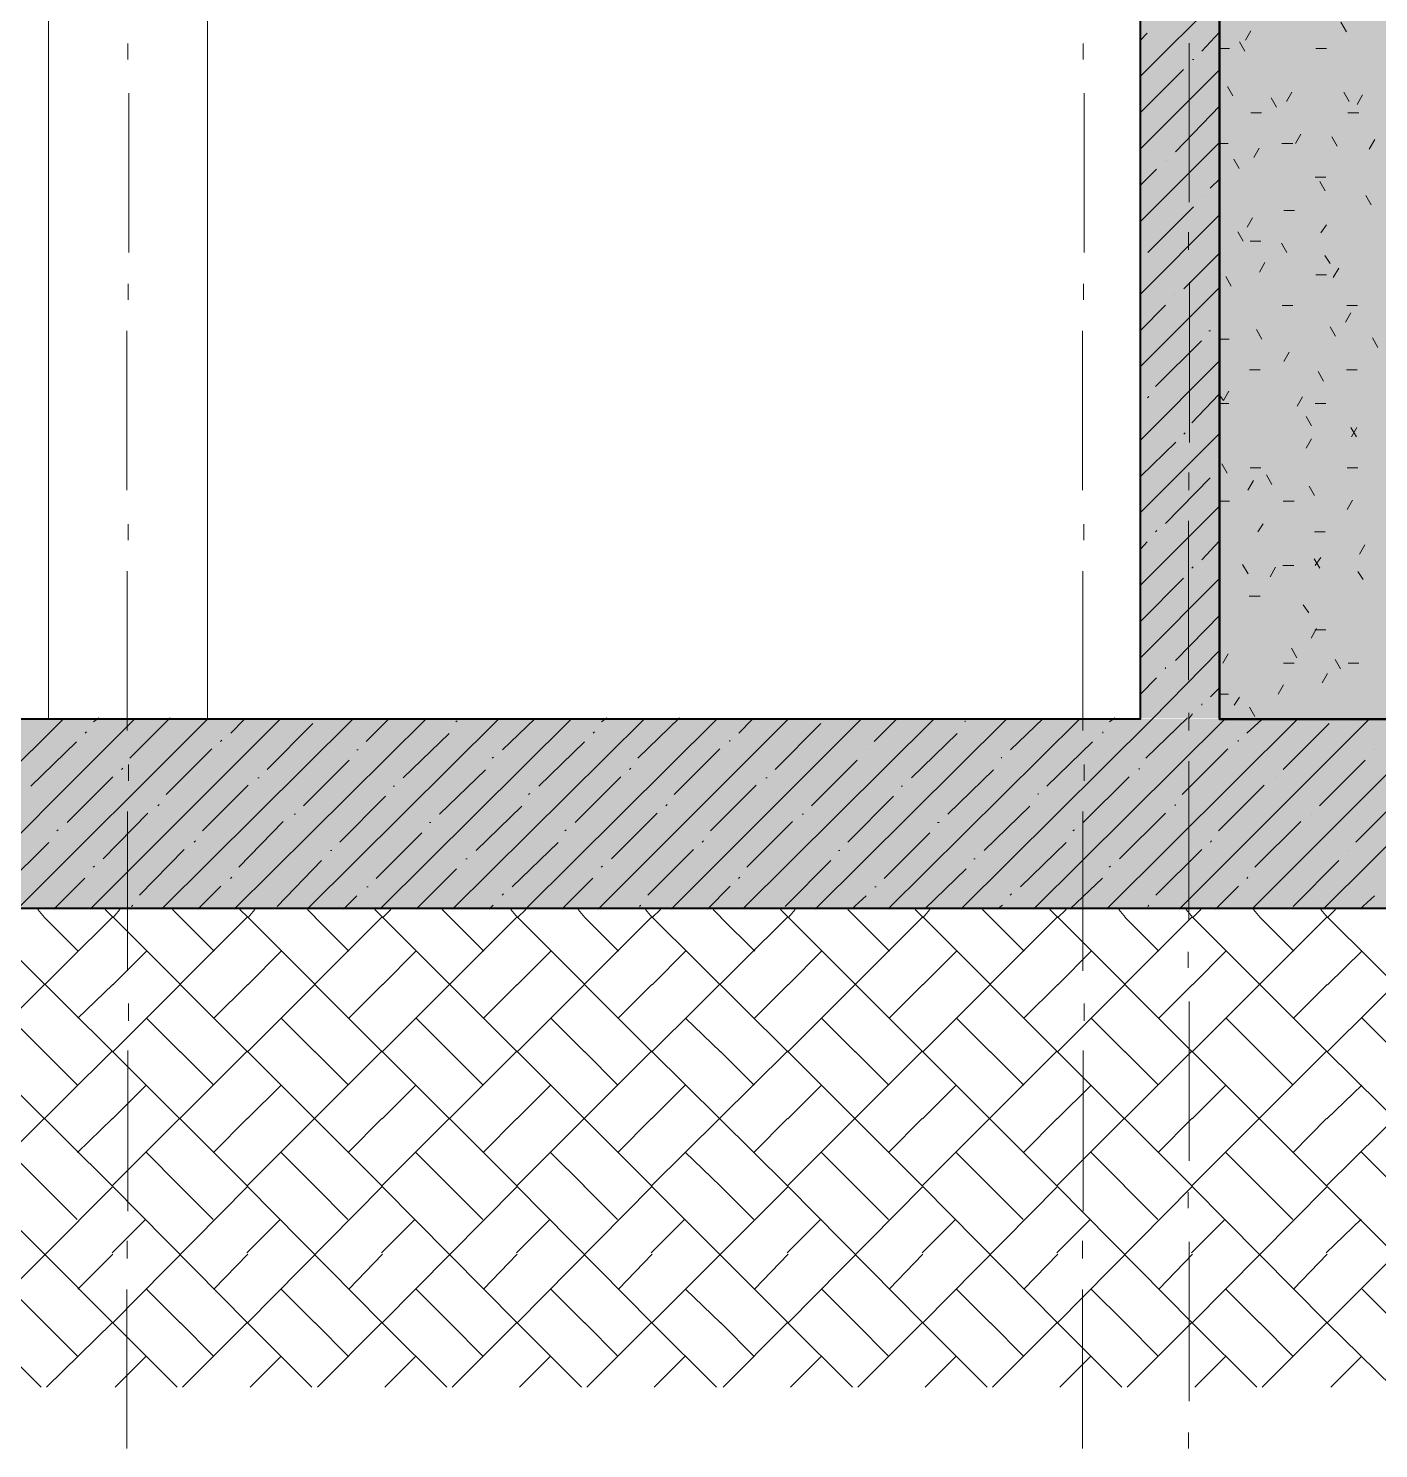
# Model space of a CAD drawing. Header units: millimetres. Extents: x -135211 to 49383, y -8033 to 228499.
# Drawn here: x -83457 to -79216, y 1049 to 5508 of the extents above; entities that cross this region are included whole.
import ezdxf

# ---------------------------------------------------------------- set-up
doc = ezdxf.new("R2010")
doc.units = ezdxf.units.MM
doc.layers.add('PDF _Геометрия', color=7, linetype='Continuous', true_color=0x1d1d1d)
doc.layers.add('PDF _Сплошная заливка', color=7, linetype='Continuous', true_color=0xffffff)

msp = doc.modelspace()

# ---------------------------------------------------------------- hatches: boundary and pattern name
at = {"layer": 'PDF _Сплошная заливка', "transparency": 33554559}
msp.add_hatch(color=256, dxfattribs=at).paths.add_polyline_path([(-79718.6, 6149.5), (-79718.6, 6472.2), (-79965.6, 6472.2), (-79965.6, 3343), (-79718.6, 3343), (-79718.6, 5772.8), (-79807.5, 5772.8), (-79807.5, 6149.5)])
h = msp.add_hatch(color=256, dxfattribs=at)
h.paths.add_polyline_path([(-50950.6, 2746.2), (-50950.6, 3341.5), (-104045.4, 3341.5), (-104045.4, 2746.2)])
h.paths.add_polyline_path([(-26352.2, 3341.5), (-26352.2, 2746.2), (646.3, 2746.2), (646.3, 3341.5), (-4602.7, 3341.5), (-4602.7, 3279.5), (-4848.3, 3279.5), (-4848.3, 3341.5)])
h.paths.add_polyline_path([(-26398.8, 2746.2), (-26398.8, 3341.5), (-50899.8, 3341.5), (-50899.8, 2746.2)])

# ---------------------------------------------------------------- linework, layer by layer
at = {"layer": 'PDF _Геометрия', "color": 7, "lineweight": 9}
for points in [[(-82895.3, 6472.2), (-82895.3, 3339.5), (-83394.5, 3339.5), (-83394.5, 9376)], [(-87593.9, 6713.5), (-87593.9, 3339.5), (-83394.5, 3339.5), (-83394.5, 6472.2)], [(-82895.3, 5739.6), (-82895.3, 3339.5), (-79965.6, 3339.5)], [(-83145.1, 5410.1), (-83145.1, 5460.8)], [(-80144.1, 5410.1), (-80144.1, 5460.8)], [(-79811.5, 4962.7), (-79811.5, 5462.1)], [(-83142.3, 4804.7), (-83142.3, 5304.4)], [(-80140.9, 4804.7), (-80140.9, 5304.4)], [(-79813.9, 4813.5), (-79813.9, 4868.6)], [(-83144.4, 4655.6), (-83144.4, 4706.4)], [(-80143.3, 4655.6), (-80143.3, 4706.4)], [(-79810.7, 4208.1), (-79810.7, 4711.9)], [(-83147.9, 4058.9), (-83147.9, 4558.5)], [(-80146.5, 4058.9), (-80146.5, 4558.5)], [(-79813, 4058.9), (-79813, 4114.1)], [(-83143.9, 3901), (-83143.9, 3951.9)], [(-80142.5, 3901), (-80142.5, 3951.9)], [(-79813.2, 3462.3), (-79813.2, 3962)], [(-83146.9, 3304.4), (-83146.9, 3803.8)], [(-80145.6, 3304.4), (-80145.6, 3803.8)], [(-79812.2, 3304.4), (-79812.2, 3359.3)], [(251.1, 3341.6), (640.3, 3341.6), (640.3, 2744.7), (-104032.8, 2744.7)], [(-83143.3, 3146.4), (-83143.3, 3197.4)], [(-80141.8, 3146.4), (-80141.8, 3197.4)], [(-79812.6, 2707.7), (-79812.6, 3207.2)], [(-83146.3, 2549.8), (-83146.3, 3049.5)], [(-80145, 2549.8), (-80145, 3049.5)], [(-79815, 2558.6), (-79815, 2609.5)], [(-79811.6, 1953.2), (-79811.6, 2452.8)], [(-83142.7, 2391.9), (-83142.7, 2447)], [(-80140.8, 2391.9), (-80140.8, 2447)], [(-83145.4, 1795.2), (-83145.4, 2299.1)], [(-80144.3, 1795.2), (-80144.3, 2299.1)], [(-79814.4, 1804), (-79814.4, 1855)], [(-83147.6, 1646.1), (-83147.6, 1701.3)], [(-80146.4, 1646.1), (-80146.4, 1701.3)], [(-79811.3, 1198.6), (-79811.3, 1698.3)], [(-83147.9, 1049.4), (-83147.9, 1548.7)], [(-80146.6, 1049.4), (-80146.6, 1548.7)], [(-79813.5, 1049.4), (-79813.5, 1100.1)]]:
    msp.add_lwpolyline(points, dxfattribs=at)
at = {"layer": 'PDF _Геометрия', "color": 7, "lineweight": 40}
for points in [[(-104046.1, 2746.4), (-50951, 2746.4), (-50951, 3343.3), (-50951, 6475.7), (-50951, 6716.9), (-66371.9, 6716.9)], [(-79965.6, 6472.2), (-79965.6, 3339.5), (-103295.3, 3339.5), (-103295.3, 6472.2)], [(-77645.7, 6472.2), (-77645.7, 3339.5), (-79716.2, 3339.5), (-79716.2, 5769.5), (-79716.2, 3339.5), (-78094.5, 3339.5), (-78094.5, 5769.5)]]:
    msp.add_lwpolyline(points, dxfattribs=at)
at = {"layer": 'PDF _Геометрия', "lineweight": 9}
for points in [[(-79964.9, 5357.5), (-79715, 5607.3)], [(-79964.6, 5471.5), (-79943.4, 5492.8)], [(-79772.2, 5436.5), (-79717.1, 5495.8)], [(-79801.2, 5410.1), (-79796.9, 5410.1)], [(-79965, 5243.4), (-79829.4, 5379)], [(-79964.9, 5129.4), (-79715.2, 5379.1)], [(-79854.8, 5120.6), (-79715.1, 5264.6)], [(-79965.3, 4901.2), (-79715.6, 5150.9)], [(-79883.7, 5094.3), (-79883.7, 5094.3)], [(-79965.2, 5015.3), (-79914.6, 5066.3)], [(-79745, 5006.5), (-79715.4, 5036.2)], [(-79769.7, 4980.2), (-79769.7, 4980.2)], [(-79965.8, 4673.1), (-79716.2, 4922.7)], [(-79941.6, 4804.7), (-79797.8, 4948.5)], [(-79827.8, 4690.7), (-79713.6, 4804.9)], [(-79966.1, 4445), (-79716.6, 4694.5)], [(-79965.8, 4559), (-79885.6, 4639.3)], [(-79859, 4673.1), (-79859, 4673.1)], [(-79749.2, 4559), (-79744.8, 4559)], [(-79713.6, 4576.6), (-79713.6, 4581)], [(-79917, 4383.6), (-79773.2, 4527.4)], [(-79963.6, 4216.9), (-79713.7, 4466.8)], [(-79942.3, 4348.5), (-79938.4, 4352.9)], [(-79802.6, 4269.5), (-79718.1, 4358.5)], [(-79963.9, 3988.7), (-79714, 4238.6)], [(-79828.5, 4234.4), (-79824.1, 4238.8)], [(-79963.4, 4102.8), (-79853.4, 4208.7)], [(-79717.6, 4129.1), (-79717.6, 4129.1)], [(-79885.7, 3953.6), (-79745.9, 4097.4)], [(-79964.3, 3760.6), (-79714.1, 4010.3)], [(-79917.6, 3927.3), (-79913.2, 3931.7)], [(-79963.7, 3874.7), (-79942.9, 3895.9)], [(-79771.2, 3839.6), (-79716.3, 3899)], [(-79803.6, 3813.3), (-79799.2, 3817.7)], [(-79964.5, 3532.5), (-79714.9, 3782.1)], [(-79964.3, 3646.5), (-79828.8, 3782)], [(-79854.4, 3523.7), (-79714.6, 3667.4)], [(-79927.6, 3339.5), (-79716.2, 3555.4)], [(-79886.2, 3497.4), (-79886.2, 3501.8)], [(-79964.5, 3418.4), (-79913.7, 3469.2)], [(-79744.2, 3409.7), (-79714.8, 3439.1)], [(-79813.4, 3339.5), (-79800.5, 3356.4)], [(-79772.1, 3383.3), (-79772.1, 3387.3)], [(-83949.3, 2742.8), (-83348.3, 3339.7)], [(-83720.8, 2742.8), (-83123.9, 3339.7)], [(-83492.3, 2742.8), (-82895.4, 3339.7)], [(-83279.2, 3295.6), (-83275.2, 3299.6)], [(-83263.8, 2742.8), (-82666.9, 3339.7)], [(-83253.3, 3330.7), (-83236.4, 3343.2)], [(-83139.2, 3216.6), (-83012.3, 3343.5)], [(-83039.3, 2742.8), (-82438, 3339.7)], [(-82822.1, 3295.6), (-82779.7, 3338)], [(-82810.8, 2742.8), (-82209.5, 3339.7)], [(-82707.8, 3181.5), (-82563.8, 3325.5)], [(-82581.9, 2742.8), (-81981, 3339.7)], [(-82397, 3269.3), (-82324.7, 3341.2)], [(-82353.4, 2742.8), (-81752.5, 3339.7)], [(-82124.9, 2742.8), (-81523.5, 3339.7)], [(-82114.6, 3330.7), (-82110.6, 3334.7)], [(-81968.6, 3242.9), (-81867.2, 3340.3)], [(-81896.4, 2742.8), (-81295.1, 3339.7)], [(-81683.3, 3295.6), (-81679.3, 3299.6)], [(-81667.5, 2742.8), (-81070.6, 3339.7)], [(-81657.8, 3330.7), (-81640.8, 3343.2)], [(-81543.4, 3216.6), (-81412, 3343.5)], [(-81439, 2742.8), (-80842.1, 3339.7)], [(-81226.2, 3295.6), (-81183.8, 3338)], [(-81214.5, 2742.8), (-80613.6, 3339.7)], [(-81112.1, 3181.5), (-80968.1, 3325.5)], [(-80986, 2742.8), (-80385.1, 3339.7)], [(-80801, 3269.3), (-80729.1, 3341.2)], [(-80757.6, 2742.8), (-80156.2, 3339.7)], [(-80529.1, 2742.8), (-79927.7, 3339.7)], [(-80514.6, 3330.7), (-80514.6, 3334.7)], [(-80372.9, 3242.9), (-80271, 3340.3)], [(-80300.1, 2742.8), (-79699.2, 3339.7)], [(-80083, 3295.6), (-80083, 3299.6)], [(-80071.6, 2742.8), (-79470.7, 3339.7)], [(-80061.8, 3330.7), (-80044.8, 3343.2)], [(-79947.6, 3216.6), (-79816.2, 3343.5)], [(-79843.1, 2742.8), (-79246.3, 3339.7)], [(-79630.3, 3295.6), (-79583.5, 3338)], [(-79614.6, 2742.8), (-79017.8, 3339.7)], [(-79515.9, 3181.5), (-79372, 3325.5)], [(-79390.2, 2742.8), (-78789.3, 3339.7)], [(-83450.3, 3128.9), (-83306.6, 3268.5)], [(-82853.9, 3269.3), (-82849.9, 3273.3)], [(-82279.9, 3155.2), (-82135.8, 3294.7)], [(-81854.3, 3128.9), (-81710.7, 3268.5)], [(-81253.8, 3269.3), (-81253.8, 3273.3)], [(-80683.6, 3155.2), (-80540, 3294.7)], [(-80258.8, 3128.9), (-80114.7, 3268.5)], [(-79657.8, 3269.3), (-79657.8, 3273.3)], [(-83025, 3102.6), (-82881.3, 3246.7)], [(-82593.8, 3067.5), (-82450.1, 3211.2)], [(-82426, 3242.9), (-82421.6, 3242.9)], [(-82000.5, 3216.6), (-81996.5, 3220.6)], [(-81429.4, 3102.6), (-81285.2, 3246.7)], [(-80997.9, 3067.5), (-80854.1, 3211.2)], [(-80825.9, 3242.9), (-80825.9, 3242.9)], [(-80400.7, 3216.6), (-80400.7, 3220.6)], [(-79833.3, 3102.6), (-79689.6, 3246.7)], [(-79401.9, 3067.5), (-79258.2, 3211.2)], [(-79229.7, 3242.9), (-79229.7, 3242.9)], [(-83165.2, 3181.5), (-83161.1, 3185.6)], [(-82165.7, 3041.1), (-82021.9, 3180.9)], [(-81569, 3181.5), (-81565, 3185.6)], [(-80569.6, 3041.1), (-80425.8, 3180.9)], [(-79968.9, 3181.5), (-79968.9, 3185.6)], [(-83336.1, 3014.8), (-83192.3, 3158.7)], [(-82911.1, 2988.5), (-82767.2, 3132.4)], [(-82736.9, 3155.2), (-82732.9, 3155.2)], [(-82311.6, 3128.9), (-82307.5, 3128.9)], [(-81740.4, 3014.8), (-81596.5, 3158.7)], [(-81315.2, 2988.5), (-81171.3, 3132.4)], [(-81141.1, 3155.2), (-81136.7, 3155.2)], [(-80715.6, 3128.9), (-80711.6, 3128.9)], [(-80144.6, 3014.8), (-80000.3, 3158.7)], [(-79719.4, 2988.5), (-79575.5, 3132.4)], [(-79540.8, 3155.2), (-79540.8, 3155.2)], [(-82479.7, 2953.4), (-82335.8, 3097.4)], [(-81886.4, 3102.6), (-81882.3, 3106.6)], [(-80883.5, 2953.4), (-80740, 3097.4)], [(-80286.2, 3102.6), (-80286.2, 3106.6)], [(-79287.8, 2953.4), (-79143.8, 3097.4)], [(-83222.4, 2900.8), (-83082.3, 3044.8)], [(-83051, 3067.5), (-83047, 3071.5)], [(-82623, 3041.1), (-82618.6, 3041.1)], [(-82051.4, 2927.1), (-81907.4, 3066.6)], [(-81626.4, 2900.8), (-81482.3, 3044.8)], [(-81455.1, 3067.5), (-81451, 3071.5)], [(-81027, 3041.1), (-81022.5, 3041.1)], [(-80455.5, 2927.1), (-80311.5, 3066.6)], [(-80030.3, 2900.8), (-79886.3, 3044.8)], [(-79855.1, 3067.5), (-79855.1, 3071.5)], [(-79426.4, 3041.1), (-79426.4, 3041.1)], [(-83368.4, 2988.5), (-83363.9, 2992.5)], [(-82796.7, 2874.4), (-82657.1, 3018.6)], [(-82197.5, 3014.8), (-82193.4, 3014.8)], [(-81772.5, 2988.5), (-81768, 2992.5)], [(-81201, 2874.4), (-81057.3, 3018.6)], [(-80601.7, 3014.8), (-80597.2, 3014.8)], [(-80176.6, 2988.5), (-80172.1, 2992.5)], [(-79605.3, 2874.4), (-79461.2, 3018.6)], [(-83533.1, 2813), (-83393.8, 2952.8)], [(-82936.8, 2953.4), (-82932.7, 2957.4)], [(-82365.5, 2839.3), (-82221.8, 2983.1)], [(-81937.5, 2813), (-81793.2, 2952.8)], [(-81341, 2953.4), (-81336.5, 2957.4)], [(-80769.5, 2839.3), (-80625.8, 2983.1)], [(-80341.3, 2813), (-80197.5, 2952.8)], [(-79744.8, 2953.4), (-79740.8, 2957.4)], [(-83108, 2786.7), (-82968.2, 2930.5)], [(-82508.6, 2927.1), (-82504.5, 2927.1)], [(-82083.3, 2900.8), (-82079.2, 2900.8)], [(-81512.2, 2786.7), (-81368.4, 2930.5)], [(-80912.7, 2927.1), (-80908.7, 2927.1)], [(-80487.7, 2900.8), (-80483.2, 2900.8)], [(-79916.4, 2786.7), (-79772.1, 2930.5)], [(-79312.3, 2927.1), (-79312.3, 2927.1)], [(-83254.2, 2874.4), (-83249.7, 2878.5)], [(-82676.6, 2751.6), (-82537.1, 2895.5)], [(-82239.2, 2742.8), (-82112.3, 2869.7)], [(-81658.1, 2874.4), (-81654, 2878.5)], [(-81080.9, 2751.6), (-80936.5, 2895.5)], [(-80643.3, 2742.8), (-80512, 2869.7)], [(-80062.4, 2874.4), (-80058.4, 2878.5)], [(-79484.8, 2751.6), (-79340.9, 2895.5)], [(-83378, 2742.8), (-83280.4, 2840)], [(-82925.1, 2742.8), (-82853.1, 2814.8)], [(-82822.8, 2839.3), (-82818.3, 2843.4)], [(-82394.5, 2813), (-82390.4, 2813)], [(-81782.2, 2742.8), (-81684.6, 2840)], [(-81324.7, 2742.8), (-81252.8, 2814.8)], [(-81226.8, 2839.3), (-81222.8, 2843.4)], [(-80798.8, 2813), (-80794.3, 2813)], [(-80185.9, 2742.8), (-80084.2, 2840)], [(-79728.9, 2742.8), (-79656.9, 2814.8)], [(-79630.8, 2839.3), (-79626.8, 2843.4)], [(-82467.7, 2742.8), (-82425.4, 2785.1)], [(-81969.4, 2786.7), (-81964.9, 2790.7)], [(-80871.8, 2742.8), (-80825.5, 2785.1)], [(-80373.6, 2786.7), (-80369.1, 2790.7)], [(-79275.9, 2742.8), (-79229.2, 2785.1)], [(-83133.9, 2751.6), (-83129.9, 2755.6)], [(-82010.7, 2742.8), (-81998.1, 2755.4)], [(-81537.8, 2751.6), (-81533.8, 2755.6)], [(-80414.8, 2742.8), (-80397.7, 2755.4)], [(-79941.7, 2751.6), (-79937.7, 2755.6)]]:
    msp.add_lwpolyline(points, dxfattribs=at)
at = {"layer": 'PDF _Геометрия', "color": 8, "lineweight": 9, "true_color": 0x808080}
for points in [[(-79617.3, 5501), (-79634.6, 5471.5)], [(-79317.8, 5497.9), (-79334.7, 5527.3)], [(-79714.3, 5445.2), (-79684.4, 5445.2)], [(-79636.5, 5436.5), (-79653.4, 5465.9)], [(-79413.6, 5445.2), (-79379.8, 5445.2)], [(-79674.2, 5296.1), (-79691.1, 5325.6)], [(-79488.5, 5308), (-79505.5, 5278.5)], [(-79308.7, 5278.5), (-79325.7, 5308)], [(-79536.9, 5261), (-79553.8, 5290.5)], [(-79267.3, 5299.3), (-79284.3, 5269.7)], [(-79617.9, 5243.4), (-79584, 5243.4)], [(-79312.9, 5243.4), (-79279, 5243.4)], [(-79460.9, 5176.5), (-79477.8, 5146.9)], [(-79718.8, 5146.9), (-79689.2, 5146.9)], [(-79591.7, 5132.6), (-79608.7, 5103)], [(-79520, 5146.9), (-79486.1, 5146.9)], [(-79346.3, 5138.1), (-79363.3, 5167.7)], [(-79228.7, 5159), (-79245.6, 5129.4)], [(-79654.5, 5067.9), (-79671.5, 5097.6)], [(-79415.5, 5041.6), (-79381.9, 5041.6)], [(-79384, 4997.8), (-79401, 5027.4)], [(-79240, 4953.9), (-79256.5, 4983.5)], [(-79612.4, 4913.4), (-79629.5, 4883.7)], [(-79514.6, 4936.3), (-79480.6, 4936.3)], [(-79642.3, 4839.8), (-79658.9, 4869.5)], [(-79380.4, 4891.5), (-79397.4, 4866.1)], [(-79620, 4839.8), (-79585.9, 4839.8)], [(-79504.9, 4804.7), (-79521.5, 4834.4)], [(-79574.1, 4773.1), (-79590.7, 4743.3)], [(-79368.2, 4769.6), (-79385.3, 4795)], [(-79713.2, 4734.1), (-79717.6, 4725.8)], [(-79679.9, 4699.4), (-79696.5, 4729.2)], [(-79413.9, 4734.5), (-79380.2, 4734.5)], [(-79341.6, 4755.5), (-79358.7, 4725.8)], [(-79519.4, 4638), (-79485.7, 4638)], [(-79316.1, 4638), (-79282.4, 4638)], [(-79303.2, 4615.2), (-79320.3, 4585.4)], [(-79583.3, 4532.7), (-79600, 4562.6)], [(-79351.7, 4541.5), (-79368.8, 4571.3)], [(-79715.4, 4532.7), (-79686, 4532.7)], [(-79218.6, 4506.4), (-79235.3, 4536.3)], [(-79496.9, 4492), (-79513.6, 4462.5)], [(-79622.2, 4436.2), (-79588.3, 4436.2)], [(-79389.3, 4401.1), (-79406.4, 4430.6)], [(-79317.2, 4436.2), (-79283.4, 4436.2)], [(-79716.8, 4330.9), (-79686.8, 4330.9)], [(-79687.2, 4369.2), (-79703.9, 4339.7), (-79716.7, 4356.4)], [(-79455, 4351.6), (-79472.1, 4322.2)], [(-79416.2, 4330.9), (-79382.3, 4330.9)], [(-79427, 4260.7), (-79443.7, 4290.2)], [(-79286.1, 4225.6), (-79303.3, 4255.2)], [(-79285.2, 4255.2), (-79302, 4225.6)], [(-79427.3, 4220.1), (-79444.1, 4190.5)], [(-79691.8, 4111.6), (-79708.5, 4141.1)], [(-79620.1, 4129.1), (-79586.6, 4129.1)], [(-79551.3, 4076.5), (-79568.1, 4106.1)], [(-79315.6, 4129.1), (-79281.6, 4129.1)], [(-79609.8, 4088.5), (-79627, 4058.9)], [(-79417.8, 4041.4), (-79435, 4071)], [(-79714.9, 4023.8), (-79685.3, 4023.8)], [(-79516, 4023.8), (-79482, 4023.8)], [(-79298.4, 4027.1), (-79315.2, 3997.5)], [(-79579.1, 3952.5), (-79595.9, 3927.3)], [(-79418, 3927.3), (-79384.4, 3927.3)], [(-79259.8, 3886.8), (-79276.6, 3857.1)], [(-79401.2, 3813.3), (-79418.5, 3843)], [(-79398.4, 3847.3), (-79415.3, 3822)], [(-79626.2, 3795.7), (-79643.5, 3825.4)], [(-79540.3, 3816.6), (-79557.2, 3786.9)], [(-79517.2, 3822), (-79483.1, 3822)], [(-79265.1, 3778.2), (-79281.9, 3803.4)], [(-79622.5, 3725.5), (-79588.3, 3725.5)], [(-79435.6, 3672.9), (-79452.9, 3698.2)], [(-79411.6, 3623.7), (-79428.5, 3593.9)], [(-79416.5, 3620.2), (-79382.7, 3620.2)], [(-79689, 3544.8), (-79705.9, 3514.9)], [(-79473.3, 3532.5), (-79490.2, 3562.3)], [(-79336, 3497.4), (-79352.9, 3527.2)], [(-79515.5, 3514.9), (-79481.2, 3514.9)], [(-79376.9, 3483.4), (-79393.8, 3453.5)], [(-79312.1, 3514.9), (-79278.3, 3514.9)], [(-79514.9, 3447.8), (-79531.8, 3418.4)], [(-79718.1, 3418.4), (-79688.2, 3418.4)], [(-79653.5, 3408.7), (-79670.4, 3383.3)], [(-79604.9, 3348.2), (-79621.8, 3377.7)]]:
    msp.add_lwpolyline(points, dxfattribs=at)
at = {"layer": 'PDF _Геометрия', "color": 28, "lineweight": 9, "true_color": 0x0e0e0e}
for points in [[(-83406.9, 2716.5), (-83428.1, 2741.7)], [(-83169.8, 2741.7), (-83191, 2716.5), (-83216.6, 2741.7)], [(-82979.5, 2716.5), (-83004.7, 2741.7)], [(-82746.4, 2741.7), (-82767.6, 2716.5), (-82793.2, 2741.7)], [(-82556.1, 2716.5), (-82581.3, 2741.7)], [(-82319, 2741.7), (-82344.1, 2716.5), (-82369.8, 2741.7)], [(-82132.7, 2716.5), (-82157.9, 2741.7)], [(-81895.5, 2741.7), (-81921.2, 2716.5), (-81942.3, 2741.7)], [(-81709.3, 2716.5), (-81730.4, 2741.7)], [(-81472.1, 2741.7), (-81497.8, 2716.5), (-81518.9, 2741.7)], [(-81281.8, 2716.5), (-81307, 2741.7)], [(-81048.7, 2741.7), (-81070.3, 2716.5), (-81095.5, 2741.7)], [(-80858.4, 2716.5), (-80884.1, 2741.7)], [(-80625.8, 2741.7), (-80646.9, 2716.5), (-80672.1, 2741.7)], [(-80435, 2716.5), (-80460.6, 2741.7)], [(-80197.9, 2741.7), (-80223.5, 2716.5), (-80248.7, 2741.7)], [(-80011.6, 2716.5), (-80032.7, 2741.7)], [(-79774.9, 2741.7), (-79800.1, 2716.5), (-79821.3, 2741.7)], [(-79588.6, 2716.5), (-79609.8, 2741.7)], [(-79351.5, 2741.7), (-79376.7, 2716.5), (-79397.9, 2741.7)], [(-75132.3, 2718.5), (-75560, 2295.3), (-75983.6, 2718.5), (-76406.7, 2295.3), (-76829.8, 2718.5), (-77253.4, 2295.3), (-77681, 2718.5), (-78104.2, 2295.3), (-78527.7, 2718.5), (-78950.8, 2295.3), (-79378.5, 2718.5), (-79801.6, 2295.3), (-80225.2, 2718.5), (-80648.3, 2295.3), (-81071.9, 2718.5), (-81499.1, 2295.3), (-81922.7, 2718.5), (-82345.8, 2295.3), (-82769.3, 2718.5), (-83192.5, 2295.3), (-83620.1, 2718.5)], [(-75132.3, 2295.3), (-75560, 2718.5), (-75983.6, 2295.3), (-76406.7, 2718.5), (-76829.8, 2295.3), (-77253.4, 2718.5), (-77681, 2295.3), (-78104.2, 2718.5), (-78527.7, 2295.3), (-78950.8, 2718.5), (-79378.5, 2295.3), (-79801.6, 2718.5), (-80225.2, 2295.3), (-80648.3, 2718.5), (-81071.9, 2295.3), (-81499.1, 2718.5), (-81922.7, 2295.3), (-82345.8, 2718.5), (-82769.3, 2295.3), (-83192.5, 2718.5), (-83620.1, 2295.3)], [(-83301.6, 2611.2), (-83407.1, 2717.1)], [(-83191, 2716.5), (-83191, 2716.5)], [(-83191, 2716.5), (-83191, 2716.5)], [(-82874, 2611.2), (-82979.9, 2717.1)], [(-82767.6, 2716.5), (-82767.6, 2716.5)], [(-82767.6, 2716.5), (-82767.6, 2716.5)], [(-82450.5, 2611.2), (-82556.4, 2717.1)], [(-82344.1, 2716.5), (-82344.1, 2716.5)], [(-82344.1, 2716.5), (-82344.1, 2716.5)], [(-82027.4, 2611.2), (-82133.2, 2717.1)], [(-81921.2, 2716.5), (-81921.2, 2716.5)], [(-81921.2, 2716.5), (-81921.2, 2716.5)], [(-81603.8, 2611.2), (-81709.7, 2717.1)], [(-81497.8, 2716.5), (-81497.8, 2716.5)], [(-81497.8, 2716.5), (-81497.8, 2716.5)], [(-81176.2, 2611.2), (-81282.1, 2717.1)], [(-81070.3, 2716.5), (-81070.3, 2716.5)], [(-81070.3, 2716.5), (-81070.3, 2716.5)], [(-80753.1, 2611.2), (-80859, 2717.1)], [(-80646.9, 2716.5), (-80646.9, 2716.5)], [(-80646.9, 2716.5), (-80646.9, 2716.5)], [(-80329.5, 2611.2), (-80435.4, 2717.1)], [(-80223.5, 2716.5), (-80223.5, 2716.5)], [(-80223.5, 2716.5), (-80223.5, 2716.5)], [(-79906.4, 2611.2), (-80012.3, 2717.1)], [(-79800.1, 2716.5), (-79800.1, 2716.5)], [(-79800.1, 2716.5), (-79800.1, 2716.5)], [(-79482.8, 2611.2), (-79588.7, 2717.1)], [(-79376.7, 2716.5), (-79376.7, 2716.5)], [(-79376.7, 2716.5), (-79376.7, 2716.5)], [(-83191.8, 2505.9), (-83085.7, 2612)], [(-82768.5, 2505.9), (-82662.4, 2612)], [(-82345.2, 2505.9), (-82239.2, 2612)], [(-81921.9, 2505.9), (-81815.9, 2612)], [(-81498.2, 2505.9), (-81392.6, 2612)], [(-81070.9, 2505.9), (-80964.9, 2612)], [(-80647.6, 2505.9), (-80541.6, 2612)], [(-80224.4, 2505.9), (-80118.3, 2612)], [(-79801.1, 2505.9), (-79695.1, 2612)], [(-79377.4, 2505.9), (-79267.7, 2612)], [(-83302.3, 2400.6), (-83192, 2506.4)], [(-82874.8, 2400.6), (-82768.6, 2506.4)], [(-82451.4, 2400.6), (-82345.6, 2506.4)], [(-82027.9, 2400.6), (-81922.2, 2506.4)], [(-81604.5, 2400.6), (-81498.8, 2506.4)], [(-81177, 2400.6), (-81071.3, 2506.4)], [(-80753.6, 2400.6), (-80647.9, 2506.4)], [(-80330.6, 2400.6), (-80224.4, 2506.4)], [(-79907.2, 2400.6), (-79801.5, 2506.4)], [(-79483.8, 2400.6), (-79378.1, 2506.4)], [(-83408.3, 2295.3), (-83514.2, 2401.2)], [(-82980.7, 2295.3), (-83086.6, 2401.2)], [(-82557.6, 2295.3), (-82663.5, 2401.2)], [(-82134, 2295.3), (-82239.9, 2401.2)], [(-81710.9, 2295.3), (-81816.8, 2401.2)], [(-81283.2, 2295.3), (-81393.2, 2401.2)], [(-80860.1, 2295.3), (-80966, 2401.2)], [(-80436.5, 2295.3), (-80542.4, 2401.2)], [(-80013.4, 2295.3), (-80119.3, 2401.2)], [(-79589.8, 2295.3), (-79695.7, 2401.2)], [(-79162.6, 2295.3), (-79268.5, 2401.2)], [(-75134.4, 1874.2), (-75561.7, 2297.5), (-75985, 1874.2), (-76408.3, 2297.5), (-76831.5, 1874.2), (-77254.8, 2297.5), (-77682.6, 1874.2), (-78105.8, 2297.5), (-78529.1, 1874.2), (-78952.4, 2297.5), (-79379.7, 1874.2), (-79803.4, 2297.5), (-80226.7, 1874.2), (-80650, 2297.5), (-81073.2, 1874.2), (-81500.6, 2297.5), (-81923.8, 1874.2), (-82347.1, 2297.5), (-82770.8, 1874.2), (-83194.1, 2297.5), (-83621.4, 1874.2)], [(-75134.4, 2297.5), (-75561.7, 1874.2), (-75985, 2297.5), (-76408.3, 1874.2), (-76831.5, 2297.5), (-77254.8, 1874.2), (-77682.6, 2297.5), (-78105.8, 1874.2), (-78529.1, 2297.5), (-78952.4, 1874.2), (-79379.7, 2297.5), (-79803.4, 1874.2), (-80226.7, 2297.5), (-80650, 1874.2), (-81073.2, 2297.5), (-81500.6, 1874.2), (-81923.8, 2297.5), (-82347.1, 1874.2), (-82770.8, 2297.5), (-83194.1, 1874.2), (-83621.4, 2297.5)], [(-83302.8, 2190.1), (-83408.8, 2296.1)], [(-83192.5, 2295.3), (-83192.5, 2295.3)], [(-83192.5, 2295.3), (-83192.5, 2295.3)], [(-82875.4, 2190.1), (-82981, 2296.1)], [(-82769.3, 2295.3), (-82769.3, 2295.3)], [(-82769.3, 2295.3), (-82769.3, 2295.3)], [(-82452.2, 2190.1), (-82557.8, 2296.1)], [(-82345.8, 2295.3), (-82345.8, 2295.3)], [(-82345.8, 2295.3), (-82345.8, 2295.3)], [(-82028.9, 2190.1), (-82134.5, 2296.1)], [(-81922.7, 2295.3), (-81922.7, 2295.3)], [(-81922.7, 2295.3), (-81922.7, 2295.3)], [(-81605.6, 2190.1), (-81711.2, 2296.1)], [(-81499.1, 2295.3), (-81499.1, 2295.3)], [(-81499.1, 2295.3), (-81499.1, 2295.3)], [(-81177.8, 2190.1), (-81283.9, 2296.1)], [(-81071.9, 2295.3), (-81071.9, 2295.3)], [(-81071.9, 2295.3), (-81071.9, 2295.3)], [(-80754.6, 2190.1), (-80860.6, 2296.1)], [(-80648.3, 2295.3), (-80648.3, 2295.3)], [(-80648.3, 2295.3), (-80648.3, 2295.3)], [(-80331.3, 2190.1), (-80436.9, 2296.1)], [(-80225.2, 2295.3), (-80225.2, 2295.3)], [(-80225.2, 2295.3), (-80225.2, 2295.3)], [(-79908, 2190.1), (-80013.6, 2296.1)], [(-79801.6, 2295.3), (-79801.6, 2295.3)], [(-79801.6, 2295.3), (-79801.6, 2295.3)], [(-79484.7, 2190.1), (-79590.3, 2296.1)], [(-79378.5, 2295.3), (-79378.5, 2295.3)], [(-79378.5, 2295.3), (-79378.5, 2295.3)], [(-83193.1, 2084.8), (-83087.3, 2190.5)], [(-82770.1, 2084.8), (-82663.9, 2190.5)], [(-82346.7, 2084.8), (-82241, 2190.5)], [(-81923.3, 2084.8), (-81817.5, 2190.5)], [(-81499.9, 2084.8), (-81394.1, 2190.5)], [(-81072.4, 2084.8), (-80966.6, 2190.5)], [(-80648.9, 2084.8), (-80543.2, 2190.5)], [(-80226, 2084.8), (-80119.8, 2190.5)], [(-79802.5, 2084.8), (-79696.8, 2190.5)], [(-79379.1, 2084.8), (-79269.3, 2190.5)], [(-83303.7, 1979.5), (-83193.7, 2085.4)], [(-82876, 1979.5), (-82770.1, 2085.4)], [(-82452.9, 1979.5), (-82347, 2085.4)], [(-82029.4, 1979.5), (-81923.5, 2085.4)], [(-81606.2, 1979.5), (-81500.3, 2085.4)], [(-81178.6, 1979.5), (-81072.7, 2085.4)], [(-80755.5, 1979.5), (-80649.6, 2085.4)], [(-80331.9, 1979.5), (-80226, 2085.4)], [(-79908.8, 1979.5), (-79802.9, 2085.4)], [(-79485.2, 1979.5), (-79379.8, 2085.4)], [(-83409.8, 1874.2), (-83515.8, 1980.2)], [(-82982.5, 1874.2), (-83088, 1980.2)], [(-82559.2, 1874.2), (-82664.8, 1980.2)], [(-82135.5, 1874.2), (-82241.5, 1980.2)], [(-81712.2, 1874.2), (-81818.3, 1980.2)], [(-81284.9, 1874.2), (-81395, 1980.2)], [(-80861.6, 1874.2), (-80967.2, 1980.2)], [(-80438.3, 1874.2), (-80543.9, 1980.2)], [(-80015.1, 1874.2), (-80120.7, 1980.2)], [(-79591.8, 1874.2), (-79697.4, 1980.2)], [(-79164, 1874.2), (-79270, 1980.2)], [(-83304.5, 1768.9), (-83410.2, 1874.6)], [(-83194.1, 1874.2), (-83194.1, 1874.2)], [(-83194.1, 1874.2), (-83194.1, 1874.2)], [(-82877, 1768.9), (-82982.7, 1874.6)], [(-82770.8, 1874.2), (-82770.8, 1874.2)], [(-82770.8, 1874.2), (-82770.8, 1874.2)], [(-82453.6, 1768.9), (-82559.3, 1874.6)], [(-82347.1, 1874.2), (-82347.1, 1874.2)], [(-82347.1, 1874.2), (-82347.1, 1874.2)], [(-82030.2, 1768.9), (-82135.9, 1874.6)], [(-81923.8, 1874.2), (-81923.8, 1874.2)], [(-81923.8, 1874.2), (-81923.8, 1874.2)], [(-81606.8, 1768.9), (-81713, 1874.6)], [(-81500.6, 1874.2), (-81500.6, 1874.2)], [(-81500.6, 1874.2), (-81500.6, 1874.2)], [(-81179.3, 1768.9), (-81285, 1874.6)], [(-81073.2, 1874.2), (-81073.2, 1874.2)], [(-81073.2, 1874.2), (-81073.2, 1874.2)], [(-80755.9, 1768.9), (-80862, 1874.6)], [(-80650, 1874.2), (-80650, 1874.2)], [(-80650, 1874.2), (-80650, 1874.2)], [(-80332.9, 1768.9), (-80438.6, 1874.6)], [(-80226.7, 1874.2), (-80226.7, 1874.2)], [(-80226.7, 1874.2), (-80226.7, 1874.2)], [(-79909.5, 1768.9), (-80015.2, 1874.6)], [(-79803.4, 1874.2), (-79803.4, 1874.2)], [(-79803.4, 1874.2), (-79803.4, 1874.2)], [(-79486.1, 1768.9), (-79591.8, 1874.6)], [(-79379.7, 1874.2), (-79379.7, 1874.2)], [(-79379.7, 1874.2), (-79379.7, 1874.2)], [(-75132.4, 1871.8), (-75560, 1444.3), (-75983.4, 1871.8), (-76406.4, 1444.3), (-76829.8, 1871.8), (-77253.2, 1444.3), (-77680.8, 1871.8), (-78104.2, 1444.3), (-78527.2, 1871.8), (-78950.6, 1444.3), (-79378.1, 1871.8), (-79801.6, 1444.3), (-80225, 1871.8), (-80648.4, 1444.3), (-81071.4, 1871.8), (-81498.9, 1444.3), (-81922.3, 1871.8), (-82345.8, 1444.3), (-82769.2, 1871.8), (-83192.2, 1444.3), (-83619.7, 1871.8)], [(-75132.4, 1444.3), (-75560, 1871.8), (-75983.4, 1444.3), (-76406.4, 1871.8), (-76829.8, 1444.3), (-77253.2, 1871.8), (-77680.8, 1444.3), (-78104.2, 1871.8), (-78527.2, 1444.3), (-78950.6, 1871.8), (-79378.1, 1444.3), (-79801.6, 1871.8), (-80225, 1444.3), (-80648.4, 1871.8), (-81071.4, 1444.3), (-81498.9, 1871.8), (-81922.3, 1444.3), (-82345.8, 1871.8), (-82769.2, 1444.3), (-83192.2, 1871.8), (-83619.7, 1444.3)], [(-83194.5, 1663.6), (-83088.6, 1769.5)], [(-82771.4, 1663.6), (-82665.5, 1769.5)], [(-82347.9, 1663.6), (-82242.4, 1769.5)], [(-81924.8, 1663.6), (-81818.9, 1769.5)], [(-81501.7, 1663.6), (-81395.8, 1769.5)], [(-81074, 1663.6), (-80968.1, 1769.5)], [(-80650.5, 1663.6), (-80544.6, 1769.5)], [(-80227.4, 1663.6), (-80121.5, 1769.5)], [(-79803.8, 1663.6), (-79698.4, 1769.5)], [(-79380.7, 1663.6), (-79270.7, 1769.5)], [(-83302.1, 1549.6), (-83191.9, 1659.7)], [(-82874.7, 1549.6), (-82768.6, 1659.7)], [(-82451.4, 1549.6), (-82345.3, 1659.7)], [(-82027.6, 1549.6), (-81922, 1659.7)], [(-81604.3, 1549.6), (-81498.7, 1659.7)], [(-81176.9, 1549.6), (-81071.4, 1659.7)], [(-80753.7, 1549.6), (-80647.6, 1659.7)], [(-80330.4, 1549.6), (-80224.3, 1659.7)], [(-79907.1, 1549.6), (-79801, 1659.7)], [(-79483.8, 1549.6), (-79377.8, 1659.7)], [(-83408.2, 1444.3), (-83514, 1550)], [(-82980.7, 1444.3), (-83086.4, 1550)], [(-82557.3, 1444.3), (-82663, 1550)], [(-82133.8, 1444.3), (-82240, 1550)], [(-81710.9, 1444.3), (-81816.6, 1550)], [(-81283.3, 1444.3), (-81393.2, 1550)], [(-80859.9, 1444.3), (-80965.6, 1550)], [(-80436.5, 1444.3), (-80542.2, 1550)], [(-80013, 1444.3), (-80119.2, 1550)], [(-79590.1, 1444.3), (-79695.8, 1550)], [(-79162.5, 1444.3), (-79268.3, 1550)], [(-83417.7, 1242.5), (-83621, 1445.8), (-83823.9, 1242.5)], [(-83302.7, 1339), (-83408.5, 1444.9)], [(-82989.9, 1242.5), (-83193.2, 1445.8), (-83400.7, 1242.5)], [(-83192.2, 1444.3), (-83192.2, 1444.3)], [(-83192.2, 1444.3), (-83192.2, 1444.3)], [(-82875.4, 1339), (-82980.9, 1444.9)], [(-82566.7, 1242.5), (-82770, 1445.8), (-82973.4, 1242.5)], [(-82769.2, 1444.3), (-82769.2, 1444.3)], [(-82769.2, 1444.3), (-82769.2, 1444.3)], [(-82451.9, 1339), (-82557.7, 1444.9)], [(-82143.5, 1242.5), (-82346.8, 1445.8), (-82549.7, 1242.5)], [(-82345.8, 1444.3), (-82345.8, 1444.3)], [(-82345.8, 1444.3), (-82345.8, 1444.3)], [(-82028.8, 1339), (-82134.6, 1444.9)], [(-81720.3, 1242.5), (-81923.2, 1445.8), (-82126.5, 1242.5)], [(-81922.3, 1444.3), (-81922.3, 1444.3)], [(-81922.3, 1444.3), (-81922.3, 1444.3)], [(-81605.2, 1339), (-81711.1, 1444.9)], [(-81296.6, 1242.5), (-81500, 1445.8), (-81703.3, 1242.5)], [(-81498.9, 1444.3), (-81498.9, 1444.3)], [(-81498.9, 1444.3), (-81498.9, 1444.3)], [(-81177.5, 1339), (-81283.4, 1444.9)], [(-80869.3, 1242.5), (-81072.7, 1445.8), (-81275.5, 1242.5)], [(-81071.4, 1444.3), (-81071.4, 1444.3)], [(-81071.4, 1444.3), (-81071.4, 1444.3)], [(-80754.4, 1339), (-80860.3, 1444.9)], [(-80446.1, 1242.5), (-80649, 1445.8), (-80852.3, 1242.5)], [(-80648.4, 1444.3), (-80648.4, 1444.3)], [(-80648.4, 1444.3), (-80648.4, 1444.3)], [(-80331.3, 1339), (-80436.7, 1444.9)], [(-80022.5, 1242.5), (-80225.8, 1445.8), (-80429.1, 1242.5)], [(-80225, 1444.3), (-80225, 1444.3)], [(-80225, 1444.3), (-80225, 1444.3)], [(-79907.7, 1339), (-80013.6, 1444.9)], [(-79599.3, 1242.5), (-79802.6, 1445.8), (-80005.9, 1242.5)], [(-79801.6, 1444.3), (-79801.6, 1444.3)], [(-79801.6, 1444.3), (-79801.6, 1444.3)], [(-79484.6, 1339), (-79590.5, 1444.9)], [(-79172, 1242.5), (-79379.4, 1445.8), (-79582.3, 1242.5)], [(-79378.1, 1444.3), (-79378.1, 1444.3)], [(-79378.1, 1444.3), (-79378.1, 1444.3)], [(-83185, 1242.5), (-83087.6, 1339.8)], [(-82761.3, 1242.5), (-82664, 1339.8)], [(-82338.1, 1242.5), (-82240.8, 1339.8)], [(-81914.9, 1242.5), (-81817.6, 1339.8)], [(-81491.7, 1242.5), (-81394.4, 1339.8)], [(-81063.9, 1242.5), (-80966.6, 1339.8)], [(-80640.7, 1242.5), (-80543.4, 1339.8)], [(-80217.5, 1242.5), (-80120.2, 1339.8)], [(-79793.9, 1242.5), (-79696.6, 1339.8)], [(-79366.6, 1242.5), (-79269.3, 1339.8)]]:
    msp.add_lwpolyline(points, dxfattribs=at)
at = {"layer": 'PDF _Сплошная заливка', "lineweight": 5, "transparency": 33554559}
msp.add_solid([(-79715.7, 5769.5), (-78094.5, 5769.5), (-79715.7, 3339.5), (-78094.5, 3339.5)], dxfattribs=at)

doc.saveas('drawing.dxf')
